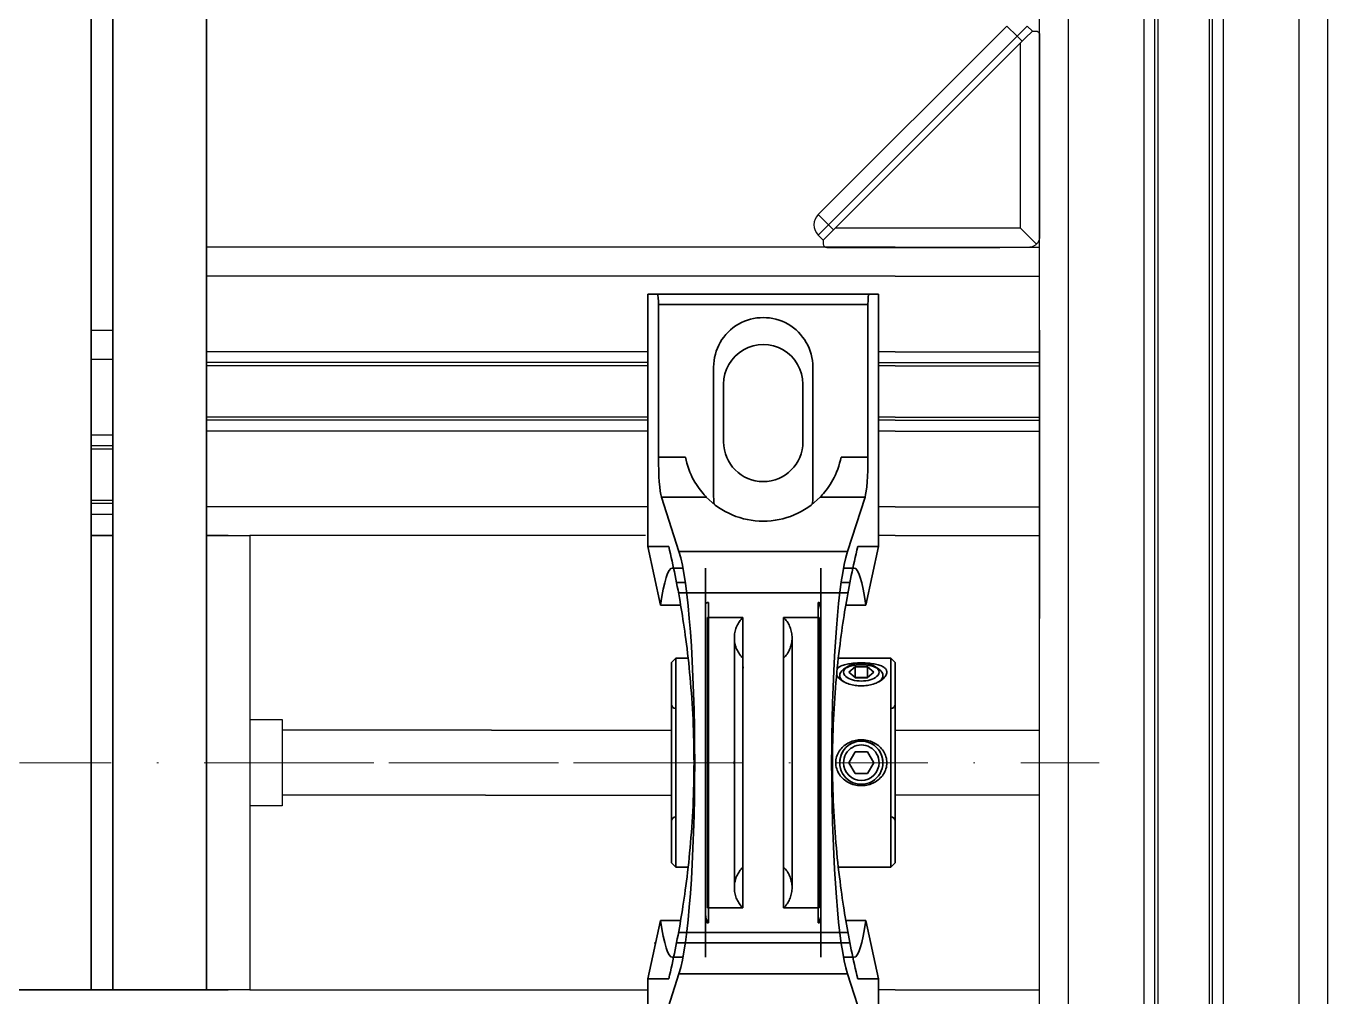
# Model space of a CAD drawing. Header units: millimetres. Extents: x -3183 to 3067, y 1033 to 2218.
# Drawn here: x -2712.3 to -2622.1, y 1883.4 to 1950.8 of the extents above; entities that cross this region are included whole.
import ezdxf

# ---------------------------------------------------------------- set-up
doc = ezdxf.new("R2010")
doc.units = ezdxf.units.MM
doc.linetypes.add('KRESKAKROPKA2', pattern=[12.7, 6.35, -3.175, 0, -3.175])
doc.linetypes.add('phl_thick', pattern=[0])
doc.layers.add('Kontury', color=7, linetype='Continuous', lineweight=35)
doc.layers.add('oś', color=7, linetype='KRESKAKROPKA2', lineweight=13)
doc.layers.add('projection', color=7, linetype='Continuous')

msp = doc.modelspace()

# ---------------------------------------------------------------- linework, layer by layer
for p, q in [((-2652.05112, 1935.40453), (-2699.80112, 1935.40453)), ((-2652.05112, 1933.40453), (-2699.80112, 1933.40453)), ((-2669.20646, 1928.15453), (-2699.80112, 1928.15453)), ((-2652.05112, 1928.15453), (-2653.20646, 1928.15453)), ((-2669.20646, 1927.40453), (-2699.80112, 1927.40453)), ((-2653.20646, 1927.40453), (-2652.05112, 1927.40453)), ((-2669.20646, 1927.18333), (-2699.80112, 1927.18333)), ((-2652.05112, 1927.18333), (-2653.20646, 1927.18333)), ((-2669.20646, 1923.62572), (-2699.80112, 1923.62572)), ((-2652.05112, 1923.62572), (-2653.20646, 1923.62572)), ((-2669.20646, 1923.40453), (-2699.80112, 1923.40453)), ((-2652.05112, 1923.40453), (-2653.20646, 1923.40453)), ((-2669.20646, 1922.65453), (-2699.80112, 1922.65453)), ((-2652.05112, 1922.65453), (-2653.20646, 1922.65453)), ((-2669.20646, 1917.40453), (-2699.80112, 1917.40453)), ((-2652.05112, 1917.40453), (-2653.20646, 1917.40453)), ((-2698.30112, 1915.40453), (-2696.80112, 1915.40453)), ((-2696.80112, 1915.40453), (-2696.80112, 1883.90453)), ((-2669.37011, 1915.40453), (-2696.80112, 1915.40453)), ((-2652.05112, 1915.40453), (-2653.20646, 1915.40453)), ((-2696.80112, 1902.65453), (-2694.55112, 1902.65453)), ((-2694.55112, 1902.65453), (-2694.55112, 1896.65453)), ((-2680.05656, 1901.90453), (-2694.55112, 1901.90453)), ((-2680.05656, 1901.90453), (-2678.48695, 1901.90453)), ((-2678.48695, 1901.90453), (-2667.55646, 1901.90453)), ((-2652.05646, 1901.90453), (-2642.05112, 1901.90453)), ((-2694.55112, 1896.65453), (-2696.80112, 1896.65453)), ((-2680.46317, 1897.40453), (-2694.55112, 1897.40453)), ((-2680.46317, 1897.40453), (-2678.48695, 1897.40453)), ((-2678.48695, 1897.40453), (-2667.55646, 1897.40453)), ((-2642.05112, 1897.40453), (-2652.05646, 1897.40453)), ((-2668.76298, 1887.15453), (-2668.66097, 1887.15453)), ((-2696.80112, 1883.90453), (-2698.30112, 1883.90453)), ((-2696.80112, 1883.90453), (-2685.96861, 1883.90453)), ((-2685.96861, 1883.90453), (-2669.20646, 1883.90453)), ((-2652.05112, 1883.90453), (-2653.20646, 1883.90453))]:
    msp.add_line(p, q)
at = {"layer": 'Kontury'}
for p, q in [((-2707.80112, 2072.54289), (-2707.80112, 1883.90453)), ((-2706.30112, 1883.90453), (-2706.30112, 2072.54289)), ((-2699.80112, 2072.54289), (-2699.80112, 1883.90453)), ((-2669.20646, 1914.65453), (-2669.20646, 1932.15453)), ((-2668.54377, 1932.15453), (-2669.20646, 1932.15453)), ((-2668.54377, 1932.15453), (-2653.86916, 1932.15453)), ((-2653.20646, 1932.15453), (-2653.86916, 1932.15453)), ((-2653.20646, 1932.15453), (-2653.20646, 1914.65453)), ((-2668.47013, 1931.42953), (-2653.94279, 1931.42953)), ((-2668.47013, 1920.83962), (-2668.47013, 1931.42953)), ((-2653.94279, 1931.42953), (-2653.94279, 1920.83962)), ((-2642.05112, 1929.64658), (-2642.05112, 1909.64658)), ((-2664.64396, 1927.09203), (-2664.64396, 1927.09203)), ((-2664.64396, 1918.09203), (-2664.64396, 1927.09203)), ((-2657.76896, 1927.09203), (-2657.76896, 1927.09203)), ((-2657.76896, 1918.09203), (-2657.76896, 1927.09203)), ((-2663.95646, 1921.90453), (-2663.95646, 1925.90453)), ((-2663.95646, 1925.90453), (-2663.95646, 1925.90453)), ((-2658.45646, 1925.90453), (-2658.45646, 1921.90453)), ((-2658.45646, 1925.90453), (-2658.45646, 1925.90453)), ((-2663.95646, 1921.90453), (-2663.95646, 1921.90453)), ((-2658.45646, 1921.90453), (-2658.45646, 1921.90453)), ((-2668.47013, 1920.83962), (-2666.60238, 1920.83962)), ((-2666.55714, 1920.63181), (-2666.60238, 1920.83962)), ((-2666.50333, 1920.42371), (-2666.55714, 1920.63181)), ((-2666.44125, 1920.21722), (-2666.50333, 1920.42371)), ((-2666.37135, 1920.01415), (-2666.44125, 1920.21722)), ((-2666.2945, 1919.81608), (-2666.37135, 1920.01415)), ((-2656.04158, 1920.01415), (-2656.11842, 1919.81608)), ((-2655.97168, 1920.21722), (-2656.04158, 1920.01415)), ((-2655.90959, 1920.42371), (-2655.97168, 1920.21722)), ((-2655.85578, 1920.63181), (-2655.90959, 1920.42371)), ((-2655.81054, 1920.83962), (-2655.85578, 1920.63181)), ((-2655.81054, 1920.83962), (-2653.94279, 1920.83962)), ((-2666.21163, 1919.62455), (-2666.2945, 1919.81608)), ((-2666.12375, 1919.44081), (-2666.21163, 1919.62455)), ((-2666.03219, 1919.26593), (-2666.12375, 1919.44081)), ((-2665.93831, 1919.10102), (-2666.03219, 1919.26593)), ((-2656.38073, 1919.26593), (-2656.47462, 1919.10102)), ((-2656.28917, 1919.44081), (-2656.38073, 1919.26593)), ((-2656.20129, 1919.62455), (-2656.28917, 1919.44081)), ((-2656.11842, 1919.81608), (-2656.20129, 1919.62455)), ((-2665.84357, 1918.947), (-2665.93831, 1919.10102)), ((-2665.74958, 1918.80451), (-2665.84357, 1918.947)), ((-2665.65682, 1918.67277), (-2665.74958, 1918.80451)), ((-2665.5633, 1918.5478), (-2665.65682, 1918.67277)), ((-2665.47073, 1918.4309), (-2665.5633, 1918.5478)), ((-2665.38119, 1918.32381), (-2665.47073, 1918.4309)), ((-2665.29692, 1918.22784), (-2665.38119, 1918.32381)), ((-2665.22017, 1918.14419), (-2665.29692, 1918.22784)), ((-2657.116, 1918.22784), (-2657.19275, 1918.14419)), ((-2657.03174, 1918.32381), (-2657.116, 1918.22784)), ((-2656.9422, 1918.4309), (-2657.03174, 1918.32381)), ((-2656.84963, 1918.5478), (-2656.9422, 1918.4309)), ((-2656.7561, 1918.67277), (-2656.84963, 1918.5478)), ((-2656.66335, 1918.80451), (-2656.7561, 1918.67277)), ((-2656.56935, 1918.947), (-2656.66335, 1918.80451)), ((-2656.47462, 1919.10102), (-2656.56935, 1918.947)), ((-2668.26417, 1918.07385), (-2665.15309, 1918.07385)), ((-2667.04665, 1914.29408), (-2668.26417, 1918.07385)), ((-2665.15313, 1918.07388), (-2665.22017, 1918.14419)), ((-2664.64396, 1918.09203), (-2664.64396, 1918.09203)), ((-2657.76896, 1918.09203), (-2657.76896, 1918.09203)), ((-2657.19275, 1918.14419), (-2657.25983, 1918.07385)), ((-2657.25983, 1918.07385), (-2654.14875, 1918.07385)), ((-2654.14875, 1918.07385), (-2655.36627, 1914.29408)), ((-2706.30112, 1915.40453), (-2707.80112, 1915.40453)), ((-2698.30112, 1915.40453), (-2699.80112, 1915.40453)), ((-2669.20646, 1914.65453), (-2668.3195, 1910.58953)), ((-2667.76091, 1914.65453), (-2669.20646, 1914.65453)), ((-2653.20646, 1914.65453), (-2654.65201, 1914.65453)), ((-2654.09343, 1910.58953), (-2653.20646, 1914.65453)), ((-2667.04665, 1914.29408), (-2655.36627, 1914.29408)), ((-2667.51545, 1913.15453), (-2666.77347, 1913.15453)), ((-2665.20646, 1913.15453), (-2665.20646, 1886.15453)), ((-2657.20646, 1886.15453), (-2657.20646, 1913.15453)), ((-2655.63946, 1913.15453), (-2654.89748, 1913.15453)), ((-2666.61061, 1912.15453), (-2667.21971, 1912.15453)), ((-2655.19322, 1912.15453), (-2655.80231, 1912.15453)), ((-2667.0819, 1911.42953), (-2655.33102, 1911.42953)), ((-2666.93286, 1910.58953), (-2668.3195, 1910.58953)), ((-2666.89283, 1910.35228), (-2666.93286, 1910.58952)), ((-2666.85244, 1910.10735), (-2666.89283, 1910.35228)), ((-2666.81188, 1909.85528), (-2666.85244, 1910.10735)), ((-2665.20646, 1899.65453), (-2665.20646, 1910.17772)), ((-2665.01108, 1910.77151), (-2665.01108, 1888.53754)), ((-2665.01108, 1888.53754), (-2665.01108, 1910.77151)), ((-2657.40185, 1910.77151), (-2657.40185, 1888.53754)), ((-2657.40185, 1910.77151), (-2657.40185, 1888.53754)), ((-2657.20646, 1910.17772), (-2657.20646, 1899.65453)), ((-2655.56048, 1910.10735), (-2655.60104, 1909.85528)), ((-2655.52009, 1910.35228), (-2655.56048, 1910.10735)), ((-2655.48006, 1910.58952), (-2655.52009, 1910.35228)), ((-2654.09343, 1910.58953), (-2655.48006, 1910.58953)), ((-2666.77133, 1909.59671), (-2666.81188, 1909.85528)), ((-2666.73096, 1909.3323), (-2666.77133, 1909.59671)), ((-2666.69084, 1909.06199), (-2666.73096, 1909.3323)), ((-2665.08146, 1909.73295), (-2662.62068, 1909.73295)), ((-2665.08146, 1889.5761), (-2665.08146, 1909.73295)), ((-2662.99679, 1909.21022), (-2663.03605, 1909.12658)), ((-2662.95371, 1909.29195), (-2662.99679, 1909.21022)), ((-2662.9069, 1909.3716), (-2662.95371, 1909.29195)), ((-2662.85646, 1909.44901), (-2662.9069, 1909.3716)), ((-2662.8025, 1909.52401), (-2662.85646, 1909.44901)), ((-2662.74513, 1909.59643), (-2662.8025, 1909.52401)), ((-2662.68448, 1909.66613), (-2662.74513, 1909.59643)), ((-2662.62068, 1909.73295), (-2662.68448, 1909.66613)), ((-2662.62068, 1889.5761), (-2662.62068, 1909.73295)), ((-2662.62068, 1909.73295), (-2662.62068, 1889.5761)), ((-2659.79225, 1909.73295), (-2659.79225, 1889.5761)), ((-2659.72844, 1909.66613), (-2659.79225, 1909.73295)), ((-2659.79225, 1909.73295), (-2657.33146, 1909.73295)), ((-2659.79225, 1909.73295), (-2659.79225, 1889.5761)), ((-2659.66779, 1909.59643), (-2659.72844, 1909.66613)), ((-2659.61043, 1909.52401), (-2659.66779, 1909.59643)), ((-2659.55647, 1909.44901), (-2659.61043, 1909.52401)), ((-2659.50603, 1909.3716), (-2659.55647, 1909.44901)), ((-2659.45922, 1909.29195), (-2659.50603, 1909.3716)), ((-2659.41614, 1909.21022), (-2659.45922, 1909.29195)), ((-2659.37687, 1909.12658), (-2659.41614, 1909.21022)), ((-2659.18155, 1909.72603), (-2659.18626, 1909.72229)), ((-2659.17642, 1909.72955), (-2659.18155, 1909.72603)), ((-2659.17089, 1909.73286), (-2659.17642, 1909.72955)), ((-2659.16501, 1909.73593), (-2659.17089, 1909.73286)), ((-2659.15882, 1909.73875), (-2659.16501, 1909.73593)), ((-2659.15234, 1909.74133), (-2659.15882, 1909.73875)), ((-2658.96284, 1909.73923), (-2658.9726, 1909.74181)), ((-2658.95312, 1909.73642), (-2658.96284, 1909.73923)), ((-2658.94349, 1909.73337), (-2658.95312, 1909.73642)), ((-2658.93399, 1909.7301), (-2658.94349, 1909.73337)), ((-2658.92467, 1909.72661), (-2658.93399, 1909.7301)), ((-2658.91558, 1909.72292), (-2658.92467, 1909.72661)), ((-2657.33146, 1909.73295), (-2657.33146, 1889.5761)), ((-2655.68197, 1909.3323), (-2655.72209, 1909.06199)), ((-2655.6416, 1909.59671), (-2655.68197, 1909.3323)), ((-2655.60104, 1909.85528), (-2655.6416, 1909.59671)), ((-2666.65051, 1908.78206), (-2666.69084, 1909.06199)), ((-2666.61006, 1908.49214), (-2666.65051, 1908.78206)), ((-2666.56965, 1908.19253), (-2666.61006, 1908.49214)), ((-2663.20433, 1908.41111), (-2663.20646, 1908.31874)), ((-2663.20646, 1908.31874), (-2663.20433, 1908.22637)), ((-2663.20646, 1908.31874), (-2663.20646, 1890.99031)), ((-2663.20646, 1890.99031), (-2663.20646, 1908.31874)), ((-2663.19793, 1908.50328), (-2663.20433, 1908.41111)), ((-2663.18728, 1908.59505), (-2663.19793, 1908.50328)), ((-2663.17241, 1908.68624), (-2663.18728, 1908.59505)), ((-2663.15334, 1908.77664), (-2663.17241, 1908.68624)), ((-2663.13011, 1908.86607), (-2663.15334, 1908.77664)), ((-2663.10278, 1908.95432), (-2663.13011, 1908.86607)), ((-2663.07141, 1909.04122), (-2663.10278, 1908.95432)), ((-2663.03605, 1909.12658), (-2663.07141, 1909.04122)), ((-2659.34152, 1909.04122), (-2659.37687, 1909.12658)), ((-2659.31014, 1908.95432), (-2659.34152, 1909.04122)), ((-2659.28281, 1908.86607), (-2659.31014, 1908.95432)), ((-2659.25959, 1908.77664), (-2659.28281, 1908.86607)), ((-2659.24052, 1908.68624), (-2659.25959, 1908.77664)), ((-2659.22564, 1908.59505), (-2659.24052, 1908.68624)), ((-2659.21499, 1908.50328), (-2659.22564, 1908.59505)), ((-2659.2086, 1908.41111), (-2659.21499, 1908.50328)), ((-2659.20646, 1908.31874), (-2659.2086, 1908.41111)), ((-2659.2086, 1908.22637), (-2659.20646, 1908.31874)), ((-2659.20646, 1908.3827), (-2659.20625, 1908.38716)), ((-2659.20624, 1908.3781), (-2659.20646, 1908.3827)), ((-2659.20646, 1890.99031), (-2659.20646, 1908.31874)), ((-2659.20646, 1890.99031), (-2659.20646, 1908.31874)), ((-2659.20625, 1908.38716), (-2659.20563, 1908.39166)), ((-2659.20557, 1908.37343), (-2659.20624, 1908.3781)), ((-2659.20563, 1908.39166), (-2659.20458, 1908.39619)), ((-2659.20446, 1908.36873), (-2659.20557, 1908.37343)), ((-2659.20458, 1908.39619), (-2659.20311, 1908.40073)), ((-2659.2029, 1908.364), (-2659.20446, 1908.36873)), ((-2659.20311, 1908.40073), (-2659.20122, 1908.40525)), ((-2659.20089, 1908.35928), (-2659.2029, 1908.364)), ((-2659.20122, 1908.40525), (-2659.1989, 1908.40974)), ((-2659.19843, 1908.35458), (-2659.20089, 1908.35928)), ((-2659.1989, 1908.40974), (-2659.19616, 1908.41418)), ((-2659.19552, 1908.34992), (-2659.19843, 1908.35458)), ((-2655.80286, 1908.49214), (-2655.84327, 1908.19253)), ((-2655.76241, 1908.78206), (-2655.80286, 1908.49214)), ((-2655.72209, 1909.06199), (-2655.76241, 1908.78206)), ((-2666.52947, 1907.88357), (-2666.56965, 1908.19253)), ((-2666.48969, 1907.56565), (-2666.52947, 1907.88357)), ((-2666.45049, 1907.23916), (-2666.48969, 1907.56565)), ((-2663.20433, 1908.22637), (-2663.19793, 1908.1342)), ((-2663.19793, 1908.1342), (-2663.18728, 1908.04243)), ((-2663.18728, 1908.04243), (-2663.17241, 1907.95124)), ((-2663.17241, 1907.95124), (-2663.15334, 1907.86084)), ((-2663.15334, 1907.86084), (-2663.13011, 1907.77141)), ((-2663.13011, 1907.77141), (-2663.10278, 1907.68316)), ((-2663.10278, 1907.68316), (-2663.07141, 1907.59626)), ((-2663.07141, 1907.59626), (-2663.03605, 1907.5109)), ((-2663.03605, 1907.5109), (-2662.99679, 1907.42726)), ((-2662.99679, 1907.42726), (-2662.95371, 1907.34553)), ((-2659.45922, 1907.34553), (-2659.41614, 1907.42726)), ((-2659.41614, 1907.42726), (-2659.37687, 1907.5109)), ((-2659.37687, 1907.5109), (-2659.34152, 1907.59626)), ((-2659.34152, 1907.59626), (-2659.31014, 1907.68316)), ((-2659.31014, 1907.68316), (-2659.28281, 1907.77141)), ((-2659.28281, 1907.77141), (-2659.25959, 1907.86084)), ((-2659.25959, 1907.86084), (-2659.24052, 1907.95124)), ((-2659.24052, 1907.95124), (-2659.22564, 1908.04243)), ((-2659.22564, 1908.04243), (-2659.21499, 1908.1342)), ((-2659.21499, 1908.1342), (-2659.2086, 1908.22637)), ((-2655.92323, 1907.56565), (-2655.96243, 1907.23916)), ((-2655.88346, 1907.88357), (-2655.92323, 1907.56565)), ((-2655.84327, 1908.19253), (-2655.88346, 1907.88357)), ((-2667.25646, 1906.90453), (-2667.55646, 1906.60453)), ((-2667.55646, 1906.60453), (-2667.55646, 1899.65453)), ((-2667.25646, 1899.65453), (-2667.25646, 1906.90453)), ((-2667.25646, 1906.90453), (-2667.25646, 1899.65453)), ((-2666.35885, 1906.90453), (-2667.25646, 1906.90453)), ((-2666.41206, 1906.90453), (-2666.45049, 1907.23916)), ((-2666.3762, 1906.57762), (-2666.41206, 1906.90453)), ((-2666.34134, 1906.2441), (-2666.3762, 1906.57762)), ((-2662.95371, 1907.34553), (-2662.9069, 1907.26588)), ((-2662.9069, 1907.26588), (-2662.85646, 1907.18847)), ((-2662.85646, 1907.18847), (-2662.8025, 1907.11347)), ((-2662.8025, 1907.11347), (-2662.74513, 1907.04105)), ((-2662.74513, 1907.04105), (-2662.68448, 1906.97135)), ((-2662.68448, 1906.97135), (-2662.62068, 1906.90453)), ((-2662.62068, 1899.65453), (-2662.62068, 1906.90453)), ((-2662.62068, 1906.90453), (-2662.62068, 1899.65453)), ((-2659.79225, 1906.90453), (-2659.72844, 1906.97135)), ((-2659.79225, 1899.65453), (-2659.79225, 1906.90453)), ((-2659.79225, 1906.90453), (-2659.79225, 1899.65453)), ((-2659.72844, 1906.97135), (-2659.66779, 1907.04105)), ((-2659.66779, 1907.04105), (-2659.61043, 1907.11347)), ((-2659.61043, 1907.11347), (-2659.55647, 1907.18847)), ((-2659.55647, 1907.18847), (-2659.50603, 1907.26588)), ((-2659.50603, 1907.26588), (-2659.45922, 1907.34553)), ((-2656.03672, 1906.57762), (-2656.07158, 1906.2441)), ((-2652.35646, 1906.90453), (-2656.05407, 1906.90453)), ((-2656.00087, 1906.90453), (-2656.03672, 1906.57762)), ((-2655.96243, 1907.23916), (-2656.00087, 1906.90453)), ((-2655.48348, 1906.46866), (-2655.56853, 1906.44667)), ((-2655.39335, 1906.48872), (-2655.48348, 1906.46866)), ((-2655.29866, 1906.50674), (-2655.39335, 1906.48872)), ((-2655.20003, 1906.52266), (-2655.29866, 1906.50674)), ((-2655.09814, 1906.53647), (-2655.20003, 1906.52266)), ((-2654.99368, 1906.54816), (-2655.09814, 1906.53647)), ((-2654.88731, 1906.55775), (-2654.99368, 1906.54816)), ((-2654.77982, 1906.56529), (-2654.88731, 1906.55775)), ((-2654.672, 1906.57083), (-2654.77982, 1906.56529)), ((-2654.56468, 1906.57442), (-2654.672, 1906.57083)), ((-2654.45869, 1906.57617), (-2654.56468, 1906.57442)), ((-2654.35423, 1906.57617), (-2654.45869, 1906.57617)), ((-2654.24825, 1906.57442), (-2654.35423, 1906.57617)), ((-2654.14092, 1906.57083), (-2654.24825, 1906.57442)), ((-2654.0331, 1906.56529), (-2654.14092, 1906.57083)), ((-2653.92562, 1906.55775), (-2654.0331, 1906.56529)), ((-2653.81925, 1906.54816), (-2653.92562, 1906.55775)), ((-2653.71478, 1906.53647), (-2653.81925, 1906.54816)), ((-2653.6129, 1906.52266), (-2653.71478, 1906.53647)), ((-2653.51427, 1906.50674), (-2653.6129, 1906.52266)), ((-2653.41958, 1906.48872), (-2653.51427, 1906.50674)), ((-2653.32944, 1906.46866), (-2653.41958, 1906.48872)), ((-2653.24439, 1906.44667), (-2653.32944, 1906.46866)), ((-2652.35646, 1899.65453), (-2652.35646, 1906.90453)), ((-2652.35646, 1906.90453), (-2652.35646, 1899.65453)), ((-2652.05646, 1906.60453), (-2652.35646, 1906.90453)), ((-2652.05646, 1906.60453), (-2652.05646, 1899.65453)), ((-2666.30763, 1905.9044), (-2666.34134, 1906.2441)), ((-2666.27519, 1905.55895), (-2666.30763, 1905.9044)), ((-2663.25042, 1906.25201), (-2663.15093, 1906.2423)), ((-2662.65312, 1906.24531), (-2662.55499, 1906.25565)), ((-2656.10529, 1905.9044), (-2656.13773, 1905.55895)), ((-2656.12175, 1905.72915), (-2656.10538, 1905.69764)), ((-2656.10538, 1905.69764), (-2656.06504, 1905.63677)), ((-2656.07158, 1906.2441), (-2656.10529, 1905.9044)), ((-2656.03568, 1906.22104), (-2656.07867, 1906.17789)), ((-2656.06504, 1905.63677), (-2656.01628, 1905.57633)), ((-2655.98551, 1906.26162), (-2656.03568, 1906.22104)), ((-2656.01628, 1905.57633), (-2655.95954, 1905.51689)), ((-2655.92866, 1906.29952), (-2655.98551, 1906.26162)), ((-2655.86578, 1906.33465), (-2655.92866, 1906.29952)), ((-2655.79751, 1906.36691), (-2655.86578, 1906.33465)), ((-2655.72469, 1906.39628), (-2655.79751, 1906.36691)), ((-2655.64827, 1906.4228), (-2655.72469, 1906.39628)), ((-2655.56853, 1906.44667), (-2655.64827, 1906.4228)), ((-2655.41024, 1906.2881), (-2655.63121, 1906.13185)), ((-2654.83947, 1906.30821), (-2655.27249, 1905.93321)), ((-2655.27249, 1905.93321), (-2654.83947, 1905.55821)), ((-2654.83947, 1905.55044), (-2654.83947, 1906.30821)), ((-2653.97345, 1906.30821), (-2654.83947, 1906.30821)), ((-2653.97345, 1905.55044), (-2653.97345, 1906.30821)), ((-2653.54044, 1905.93321), (-2653.97345, 1906.30821)), ((-2653.97345, 1905.55821), (-2653.54044, 1905.93321)), ((-2653.18172, 1906.13185), (-2653.40268, 1906.2881)), ((-2653.16465, 1906.4228), (-2653.24439, 1906.44667)), ((-2653.08823, 1906.39628), (-2653.16465, 1906.4228)), ((-2653.01541, 1906.36691), (-2653.08823, 1906.39628)), ((-2652.94715, 1906.33465), (-2653.01541, 1906.36691)), ((-2652.88426, 1906.29952), (-2652.94715, 1906.33465)), ((-2652.82742, 1906.26162), (-2652.88426, 1906.29952)), ((-2652.85338, 1905.51689), (-2652.79664, 1905.57633)), ((-2652.77724, 1906.22104), (-2652.82742, 1906.26162)), ((-2652.79664, 1905.57633), (-2652.74788, 1905.63677)), ((-2652.73425, 1906.17789), (-2652.77724, 1906.22104)), ((-2652.74788, 1905.63677), (-2652.70755, 1905.69764)), ((-2652.69876, 1906.1324), (-2652.73425, 1906.17789)), ((-2652.70755, 1905.69764), (-2652.67601, 1905.75831)), ((-2652.67107, 1906.08484), (-2652.69876, 1906.1324)), ((-2652.67601, 1905.75831), (-2652.65359, 1905.81818)), ((-2652.65141, 1906.03551), (-2652.67107, 1906.08484)), ((-2652.65359, 1905.81818), (-2652.64025, 1905.87666)), ((-2652.63971, 1905.98482), (-2652.65141, 1906.03551)), ((-2652.64025, 1905.87666), (-2652.63584, 1905.93321)), ((-2652.63584, 1905.93321), (-2652.63971, 1905.98482)), ((-2666.24416, 1905.20824), (-2666.27519, 1905.55895)), ((-2666.21465, 1904.85276), (-2666.24416, 1905.20824)), ((-2666.18679, 1904.4929), (-2666.21465, 1904.85276)), ((-2656.19827, 1904.85276), (-2656.22613, 1904.4929)), ((-2656.16876, 1905.20824), (-2656.19827, 1904.85276)), ((-2656.13773, 1905.55895), (-2656.16876, 1905.20824)), ((-2655.95954, 1905.51689), (-2655.89554, 1905.45904)), ((-2655.89554, 1905.45904), (-2655.82506, 1905.40336)), ((-2655.82506, 1905.40336), (-2655.74899, 1905.35044)), ((-2655.74899, 1905.35044), (-2655.67459, 1905.30432)), ((-2655.67459, 1905.30432), (-2655.59718, 1905.26128)), ((-2655.59718, 1905.26128), (-2655.5151, 1905.22038)), ((-2655.5151, 1905.22038), (-2655.42787, 1905.18156)), ((-2655.42787, 1905.18156), (-2655.33601, 1905.14529)), ((-2655.33601, 1905.14529), (-2655.24005, 1905.11201)), ((-2655.24005, 1905.11201), (-2655.14065, 1905.08207)), ((-2655.14065, 1905.08207), (-2655.03846, 1905.05577)), ((-2655.03846, 1905.05577), (-2654.93413, 1905.03338)), ((-2654.93413, 1905.03338), (-2654.82836, 1905.01503)), ((-2654.83947, 1905.55821), (-2653.97345, 1905.55821)), ((-2654.83947, 1905.55044), (-2653.97345, 1905.55044)), ((-2654.82836, 1905.01503), (-2654.72192, 1905.00083)), ((-2654.72192, 1905.00083), (-2654.61558, 1904.99084)), ((-2654.61558, 1904.99084), (-2654.51016, 1904.98495)), ((-2654.51016, 1904.98495), (-2654.40646, 1904.98302)), ((-2654.40646, 1904.98302), (-2654.30277, 1904.98495)), ((-2654.30277, 1904.98495), (-2654.19734, 1904.99084)), ((-2654.19734, 1904.99084), (-2654.09101, 1905.00083)), ((-2654.09101, 1905.00083), (-2653.98457, 1905.01503)), ((-2653.98457, 1905.01503), (-2653.8788, 1905.03338)), ((-2653.8788, 1905.03338), (-2653.77446, 1905.05577)), ((-2653.77446, 1905.05577), (-2653.67227, 1905.08207)), ((-2653.67227, 1905.08207), (-2653.57287, 1905.11201)), ((-2653.57287, 1905.11201), (-2653.47691, 1905.14529)), ((-2653.47691, 1905.14529), (-2653.38505, 1905.18156)), ((-2653.38505, 1905.18156), (-2653.29782, 1905.22038)), ((-2653.29782, 1905.22038), (-2653.21574, 1905.26128)), ((-2653.21574, 1905.26128), (-2653.13833, 1905.30432)), ((-2653.18172, 1905.26583), (-2653.01565, 1905.38326)), ((-2653.13833, 1905.30432), (-2653.06393, 1905.35044)), ((-2653.06393, 1905.35044), (-2652.98787, 1905.40336)), ((-2652.98787, 1905.40336), (-2652.91738, 1905.45904)), ((-2652.91738, 1905.45904), (-2652.85338, 1905.51689)), ((-2666.16066, 1904.12908), (-2666.18679, 1904.4929)), ((-2666.13636, 1903.76183), (-2666.16066, 1904.12908)), ((-2666.11398, 1903.39167), (-2666.13636, 1903.76183)), ((-2656.27656, 1903.76183), (-2656.29894, 1903.39167)), ((-2656.25226, 1904.12908), (-2656.27656, 1903.76183)), ((-2656.22613, 1904.4929), (-2656.25226, 1904.12908)), ((-2667.25646, 1899.65453), (-2667.25646, 1903.40453)), ((-2667.25646, 1903.40453), (-2667.25646, 1899.65453)), ((-2666.09361, 1903.01915), (-2666.11398, 1903.39167)), ((-2666.07529, 1902.64484), (-2666.09361, 1903.01915)), ((-2656.31932, 1903.01915), (-2656.33764, 1902.64484)), ((-2656.29894, 1903.39167), (-2656.31932, 1903.01915)), ((-2652.35646, 1899.65453), (-2652.35646, 1903.40453)), ((-2652.35646, 1899.65453), (-2652.35646, 1903.40453)), ((-2666.05908, 1902.26929), (-2666.07529, 1902.64484)), ((-2666.04502, 1901.89307), (-2666.05908, 1902.26929)), ((-2656.35385, 1902.26929), (-2656.3679, 1901.89307)), ((-2656.33764, 1902.64484), (-2656.35385, 1902.26929)), ((-2666.03315, 1901.51675), (-2666.04502, 1901.89307)), ((-2666.02346, 1901.14092), (-2666.03315, 1901.51675)), ((-2666.01597, 1900.76619), (-2666.02346, 1901.14092)), ((-2656.38946, 1901.14092), (-2656.39695, 1900.76619)), ((-2656.37978, 1901.51675), (-2656.38946, 1901.14092)), ((-2656.3679, 1901.89307), (-2656.37978, 1901.51675)), ((-2655.32942, 1901.01287), (-2655.23396, 1901.06196)), ((-2655.23396, 1901.06196), (-2655.13515, 1901.10573)), ((-2655.13515, 1901.10573), (-2655.03364, 1901.14386)), ((-2655.03364, 1901.14386), (-2654.93003, 1901.1761)), ((-2654.93003, 1901.1761), (-2654.82505, 1901.20237)), ((-2654.82505, 1901.20237), (-2654.71943, 1901.22261)), ((-2654.71943, 1901.22261), (-2654.61393, 1901.23681)), ((-2654.61393, 1901.23681), (-2654.50934, 1901.24516)), ((-2654.50934, 1901.24516), (-2654.40646, 1901.24789)), ((-2654.40646, 1901.24789), (-2654.30358, 1901.24516)), ((-2654.30358, 1901.24516), (-2654.19899, 1901.23681)), ((-2654.19899, 1901.23681), (-2654.09349, 1901.22261)), ((-2654.09349, 1901.22261), (-2653.98787, 1901.20237)), ((-2653.98787, 1901.20237), (-2653.88289, 1901.1761)), ((-2653.88289, 1901.1761), (-2653.77929, 1901.14386)), ((-2653.77929, 1901.14386), (-2653.67777, 1901.10573)), ((-2653.67777, 1901.10573), (-2653.57896, 1901.06196)), ((-2653.57896, 1901.06196), (-2653.4835, 1901.01287)), ((-2666.01066, 1900.39314), (-2666.01597, 1900.76619)), ((-2666.00751, 1900.02238), (-2666.01066, 1900.39314)), ((-2656.46978, 1900.06434), (-2656.46317, 1900.16756)), ((-2656.46317, 1900.16756), (-2656.45507, 1900.27099)), ((-2656.40226, 1900.39314), (-2656.40542, 1900.02238)), ((-2656.39695, 1900.76619), (-2656.40226, 1900.39314)), ((-2656.11667, 1900.06566), (-2656.08257, 1900.16633)), ((-2656.08257, 1900.16633), (-2656.04123, 1900.26464)), ((-2656.04123, 1900.26464), (-2655.99295, 1900.35987)), ((-2655.99295, 1900.35987), (-2655.93818, 1900.45151)), ((-2655.93818, 1900.45151), (-2655.87751, 1900.53898)), ((-2655.87751, 1900.53898), (-2655.81156, 1900.62173)), ((-2655.81156, 1900.62173), (-2655.74106, 1900.69932)), ((-2655.74106, 1900.69932), (-2655.66689, 1900.77139)), ((-2655.66689, 1900.77139), (-2655.58975, 1900.8378)), ((-2655.58975, 1900.8378), (-2655.50783, 1900.90024)), ((-2655.50783, 1900.90024), (-2655.42089, 1900.9588)), ((-2655.42089, 1900.9588), (-2655.32942, 1901.01287)), ((-2655.27249, 1899.65453), (-2654.83947, 1900.40453)), ((-2654.83947, 1900.40453), (-2654.83947, 1900.40453)), ((-2654.83947, 1900.40453), (-2653.97345, 1900.40453)), ((-2653.97345, 1900.40453), (-2653.97345, 1900.40453)), ((-2653.97345, 1900.40453), (-2653.54044, 1899.65453)), ((-2653.4835, 1901.01287), (-2653.39203, 1900.9588)), ((-2653.39203, 1900.9588), (-2653.30509, 1900.90024)), ((-2653.30509, 1900.90024), (-2653.22317, 1900.8378)), ((-2653.22317, 1900.8378), (-2653.14603, 1900.77139)), ((-2653.14603, 1900.77139), (-2653.07187, 1900.69932)), ((-2653.07187, 1900.69932), (-2653.00137, 1900.62173)), ((-2653.00137, 1900.62173), (-2652.93541, 1900.53898)), ((-2652.93541, 1900.53898), (-2652.87474, 1900.45151)), ((-2652.87474, 1900.45151), (-2652.81997, 1900.35987)), ((-2652.81997, 1900.35987), (-2652.7717, 1900.26464)), ((-2652.7717, 1900.26464), (-2652.73036, 1900.16633)), ((-2652.73036, 1900.16633), (-2652.69625, 1900.06566)), ((-2667.55646, 1899.65453), (-2667.55646, 1892.70453)), ((-2667.25646, 1895.90453), (-2667.25646, 1899.65453)), ((-2667.25646, 1899.65453), (-2667.25646, 1895.90453)), ((-2667.25646, 1899.65453), (-2667.25646, 1892.40453)), ((-2667.25646, 1892.40453), (-2667.25646, 1899.65453)), ((-2666.01066, 1898.91591), (-2666.00751, 1899.28667)), ((-2666.00646, 1899.65453), (-2666.00751, 1900.02238)), ((-2666.00751, 1899.28667), (-2666.00646, 1899.65453)), ((-2665.20646, 1889.13134), (-2665.20646, 1899.65453)), ((-2663.22801, 1899.74478), (-2663.22348, 1899.73526)), ((-2663.22294, 1899.57504), (-2663.22732, 1899.56564)), ((-2663.22348, 1899.73526), (-2663.21948, 1899.7255)), ((-2663.21906, 1899.58467), (-2663.22294, 1899.57504)), ((-2663.21948, 1899.7255), (-2663.21602, 1899.71553)), ((-2663.21571, 1899.59449), (-2663.21906, 1899.58467)), ((-2663.21602, 1899.71553), (-2663.21309, 1899.70542)), ((-2663.21288, 1899.60445), (-2663.21571, 1899.59449)), ((-2663.21309, 1899.70542), (-2663.2107, 1899.69522)), ((-2663.21056, 1899.6145), (-2663.21288, 1899.60445)), ((-2663.2107, 1899.69522), (-2663.20884, 1899.68497)), ((-2663.20877, 1899.62458), (-2663.21056, 1899.6145)), ((-2663.20884, 1899.68497), (-2663.20752, 1899.67474)), ((-2663.20749, 1899.63464), (-2663.20877, 1899.62458)), ((-2663.20752, 1899.67474), (-2663.20673, 1899.66457)), ((-2663.20672, 1899.64464), (-2663.20749, 1899.63464)), ((-2663.20673, 1899.66457), (-2663.20646, 1899.65453)), ((-2663.20646, 1899.65453), (-2663.20672, 1899.64464)), ((-2662.62068, 1892.40453), (-2662.62068, 1899.65453)), ((-2662.62068, 1899.65453), (-2662.62068, 1892.40453)), ((-2659.79225, 1899.65453), (-2659.79225, 1892.40453)), ((-2659.79225, 1892.40453), (-2659.79225, 1899.65453)), ((-2657.20646, 1899.65453), (-2657.20646, 1889.13134)), ((-2656.48146, 1899.65453), (-2656.48074, 1899.75643)), ((-2656.48074, 1899.55262), (-2656.48146, 1899.65453)), ((-2656.48074, 1899.75643), (-2656.47858, 1899.85873)), ((-2656.47858, 1899.45032), (-2656.48074, 1899.55262)), ((-2656.47858, 1899.85873), (-2656.47496, 1899.96139)), ((-2656.47496, 1899.34767), (-2656.47858, 1899.45032)), ((-2656.47496, 1899.96139), (-2656.46978, 1900.06434)), ((-2656.46987, 1899.24471), (-2656.47496, 1899.34767)), ((-2656.46317, 1899.1415), (-2656.46987, 1899.24471)), ((-2656.40542, 1900.02238), (-2656.40646, 1899.65453)), ((-2656.40646, 1899.65453), (-2656.40542, 1899.28667)), ((-2656.40542, 1899.28667), (-2656.40226, 1898.91591)), ((-2656.17709, 1899.65453), (-2656.17337, 1899.75696)), ((-2656.17321, 1899.54999), (-2656.17709, 1899.65453)), ((-2656.17337, 1899.75696), (-2656.16213, 1899.86018)), ((-2656.16151, 1899.44465), (-2656.17321, 1899.54999)), ((-2656.16213, 1899.86018), (-2656.14326, 1899.96336)), ((-2656.14185, 1899.33939), (-2656.16151, 1899.44465)), ((-2656.14326, 1899.96336), (-2656.11667, 1900.06566)), ((-2656.11417, 1899.2351), (-2656.14185, 1899.33939)), ((-2655.27249, 1899.65453), (-2655.27249, 1899.65453)), ((-2654.83947, 1898.90453), (-2655.27249, 1899.65453)), ((-2653.54044, 1899.65453), (-2653.97345, 1898.90453)), ((-2653.54044, 1899.65453), (-2653.54044, 1899.65453)), ((-2652.67107, 1899.33939), (-2652.69876, 1899.2351)), ((-2652.69625, 1900.06566), (-2652.66966, 1899.96336)), ((-2652.65141, 1899.44465), (-2652.67107, 1899.33939)), ((-2652.66966, 1899.96336), (-2652.65079, 1899.86018)), ((-2652.63971, 1899.54999), (-2652.65141, 1899.44465)), ((-2652.65079, 1899.86018), (-2652.63956, 1899.75696)), ((-2652.63584, 1899.65453), (-2652.63971, 1899.54999)), ((-2652.63956, 1899.75696), (-2652.63584, 1899.65453)), ((-2652.35646, 1899.65453), (-2652.35646, 1895.90453)), ((-2652.35646, 1895.90453), (-2652.35646, 1899.65453)), ((-2652.35646, 1899.65453), (-2652.35646, 1892.40453)), ((-2652.35646, 1892.40453), (-2652.35646, 1899.65453)), ((-2652.05646, 1899.65453), (-2652.05646, 1892.70453)), ((-2666.02346, 1898.16813), (-2666.01597, 1898.54287)), ((-2666.01597, 1898.54287), (-2666.01066, 1898.91591)), ((-2656.4552, 1899.03805), (-2656.46317, 1899.1415)), ((-2656.40226, 1898.91591), (-2656.39695, 1898.54287)), ((-2656.39695, 1898.54287), (-2656.38946, 1898.16813)), ((-2656.07867, 1899.13257), (-2656.11417, 1899.2351)), ((-2656.03568, 1899.03258), (-2656.07867, 1899.13257)), ((-2655.98551, 1898.93586), (-2656.03568, 1899.03258)), ((-2655.92866, 1898.84297), (-2655.98551, 1898.93586)), ((-2655.86578, 1898.7545), (-2655.92866, 1898.84297)), ((-2655.79751, 1898.67105), (-2655.86578, 1898.7545)), ((-2655.72469, 1898.59306), (-2655.79751, 1898.67105)), ((-2655.64827, 1898.52089), (-2655.72469, 1898.59306)), ((-2655.56853, 1898.45434), (-2655.64827, 1898.52089)), ((-2655.48348, 1898.39166), (-2655.56853, 1898.45434)), ((-2655.39335, 1898.3332), (-2655.48348, 1898.39166)), ((-2654.83947, 1898.90453), (-2654.83947, 1898.90453)), ((-2653.97345, 1898.90453), (-2654.83947, 1898.90453)), ((-2653.97345, 1898.90453), (-2653.97345, 1898.90453)), ((-2653.32944, 1898.39166), (-2653.41958, 1898.3332)), ((-2653.24439, 1898.45434), (-2653.32944, 1898.39166)), ((-2653.16465, 1898.52089), (-2653.24439, 1898.45434)), ((-2653.08823, 1898.59306), (-2653.16465, 1898.52089)), ((-2653.01541, 1898.67105), (-2653.08823, 1898.59306)), ((-2652.94715, 1898.7545), (-2653.01541, 1898.67105)), ((-2652.88426, 1898.84297), (-2652.94715, 1898.7545)), ((-2652.82742, 1898.93586), (-2652.88426, 1898.84297)), ((-2652.77724, 1899.03258), (-2652.82742, 1898.93586)), ((-2652.73425, 1899.13257), (-2652.77724, 1899.03258)), ((-2652.69876, 1899.2351), (-2652.73425, 1899.13257)), ((-2666.04502, 1897.41598), (-2666.03315, 1897.7923)), ((-2666.03315, 1897.7923), (-2666.02346, 1898.16813)), ((-2656.38946, 1898.16813), (-2656.37978, 1897.7923)), ((-2656.37978, 1897.7923), (-2656.3679, 1897.41598)), ((-2655.29866, 1898.27959), (-2655.39335, 1898.3332)), ((-2655.20003, 1898.23128), (-2655.29866, 1898.27959)), ((-2655.09814, 1898.18864), (-2655.20003, 1898.23128)), ((-2654.99368, 1898.15199), (-2655.09814, 1898.18864)), ((-2654.88731, 1898.1215), (-2654.99368, 1898.15199)), ((-2654.77982, 1898.09726), (-2654.88731, 1898.1215)), ((-2654.672, 1898.07933), (-2654.77982, 1898.09726)), ((-2654.56468, 1898.06761), (-2654.672, 1898.07933)), ((-2654.45869, 1898.06187), (-2654.56468, 1898.06761)), ((-2654.35423, 1898.06187), (-2654.45869, 1898.06187)), ((-2654.24825, 1898.06761), (-2654.35423, 1898.06187)), ((-2654.14092, 1898.07933), (-2654.24825, 1898.06761)), ((-2654.0331, 1898.09726), (-2654.14092, 1898.07933)), ((-2653.92562, 1898.1215), (-2654.0331, 1898.09726)), ((-2653.81925, 1898.15199), (-2653.92562, 1898.1215)), ((-2653.71478, 1898.18864), (-2653.81925, 1898.15199)), ((-2653.6129, 1898.23128), (-2653.71478, 1898.18864)), ((-2653.51427, 1898.27959), (-2653.6129, 1898.23128)), ((-2653.41958, 1898.3332), (-2653.51427, 1898.27959)), ((-2666.09361, 1896.2899), (-2666.07529, 1896.66422)), ((-2666.07529, 1896.66422), (-2666.05908, 1897.03976)), ((-2666.05908, 1897.03976), (-2666.04502, 1897.41598)), ((-2656.3679, 1897.41598), (-2656.35385, 1897.03976)), ((-2656.35385, 1897.03976), (-2656.33764, 1896.66422)), ((-2656.33764, 1896.66422), (-2656.31932, 1896.2899)), ((-2666.13636, 1895.54722), (-2666.11398, 1895.91738)), ((-2666.11398, 1895.91738), (-2666.09361, 1896.2899)), ((-2656.31932, 1896.2899), (-2656.29894, 1895.91738)), ((-2656.29894, 1895.91738), (-2656.27656, 1895.54722)), ((-2666.21465, 1894.4563), (-2666.18679, 1894.81615)), ((-2666.18679, 1894.81615), (-2666.16066, 1895.17997)), ((-2666.16066, 1895.17997), (-2666.13636, 1895.54722)), ((-2656.27656, 1895.54722), (-2656.25226, 1895.17997)), ((-2656.25226, 1895.17997), (-2656.22613, 1894.81615)), ((-2656.22613, 1894.81615), (-2656.19827, 1894.4563)), ((-2666.27519, 1893.7501), (-2666.24416, 1894.10081)), ((-2666.24416, 1894.10081), (-2666.21465, 1894.4563)), ((-2659.20646, 1894.61531), (-2659.20625, 1894.62305)), ((-2659.20646, 1893.86526), (-2659.20646, 1894.61531)), ((-2659.20623, 1894.60722), (-2659.20646, 1894.61531)), ((-2659.2062, 1893.87398), (-2659.20646, 1893.86526)), ((-2659.20646, 1893.86526), (-2659.20621, 1893.85672)), ((-2659.20625, 1894.62305), (-2659.20563, 1894.63087)), ((-2659.20555, 1894.59905), (-2659.20623, 1894.60722)), ((-2659.20621, 1893.85672), (-2659.20544, 1893.84814)), ((-2659.2054, 1893.88286), (-2659.2062, 1893.87398)), ((-2659.20563, 1894.63087), (-2659.20458, 1894.63876)), ((-2659.2044, 1894.59082), (-2659.20555, 1894.59905)), ((-2659.20544, 1893.84814), (-2659.20416, 1893.83954)), ((-2659.20408, 1893.89185), (-2659.2054, 1893.88286)), ((-2659.20458, 1894.63876), (-2659.20311, 1894.64667)), ((-2659.20279, 1894.58257), (-2659.2044, 1894.59082)), ((-2659.20416, 1893.83954), (-2659.20236, 1893.83098)), ((-2659.20222, 1893.9009), (-2659.20408, 1893.89185)), ((-2659.20311, 1894.64667), (-2659.20122, 1894.65457)), ((-2659.20072, 1894.57434), (-2659.20279, 1894.58257)), ((-2659.20122, 1894.65457), (-2659.1989, 1894.66244)), ((-2659.19818, 1894.56617), (-2659.20072, 1894.57434)), ((-2659.1989, 1894.66244), (-2659.19616, 1894.67024)), ((-2659.19518, 1894.5581), (-2659.19818, 1894.56617)), ((-2659.19616, 1894.67024), (-2659.19298, 1894.67794)), ((-2656.19827, 1894.4563), (-2656.16876, 1894.10081)), ((-2656.16876, 1894.10081), (-2656.13773, 1893.7501)), ((-2666.3762, 1892.73143), (-2666.34134, 1893.06495)), ((-2666.34134, 1893.06495), (-2666.30763, 1893.40466)), ((-2666.30763, 1893.40466), (-2666.27519, 1893.7501)), ((-2656.13773, 1893.7501), (-2656.10529, 1893.40466)), ((-2656.10529, 1893.40466), (-2656.07158, 1893.06495)), ((-2656.07158, 1893.06495), (-2656.03672, 1892.73143)), ((-2667.55646, 1892.70453), (-2667.25646, 1892.40453)), ((-2667.25646, 1892.40453), (-2666.35885, 1892.40453)), ((-2666.48969, 1891.74341), (-2666.45049, 1892.06989)), ((-2666.45049, 1892.06989), (-2666.41206, 1892.40453)), ((-2666.41206, 1892.40453), (-2666.3762, 1892.73143)), ((-2662.9069, 1892.04318), (-2662.95371, 1891.96352)), ((-2662.85646, 1892.12059), (-2662.9069, 1892.04318)), ((-2662.8025, 1892.19558), (-2662.85646, 1892.12059)), ((-2662.74513, 1892.26801), (-2662.8025, 1892.19558)), ((-2662.68448, 1892.3377), (-2662.74513, 1892.26801)), ((-2662.62068, 1892.40453), (-2662.68448, 1892.3377)), ((-2659.72844, 1892.3377), (-2659.79225, 1892.40453)), ((-2659.66779, 1892.26801), (-2659.72844, 1892.3377)), ((-2659.61043, 1892.19558), (-2659.66779, 1892.26801)), ((-2659.55647, 1892.12059), (-2659.61043, 1892.19558)), ((-2659.50603, 1892.04318), (-2659.55647, 1892.12059)), ((-2659.45922, 1891.96352), (-2659.50603, 1892.04318)), ((-2656.05407, 1892.40453), (-2652.35646, 1892.40453)), ((-2656.03672, 1892.73143), (-2656.00087, 1892.40453)), ((-2656.00087, 1892.40453), (-2655.96243, 1892.06989)), ((-2655.96243, 1892.06989), (-2655.92323, 1891.74341)), ((-2652.35646, 1892.40453), (-2652.05646, 1892.70453)), ((-2666.56965, 1891.11652), (-2666.52947, 1891.42548)), ((-2666.52947, 1891.42548), (-2666.48969, 1891.74341)), ((-2663.19793, 1891.17485), (-2663.20433, 1891.08268)), ((-2663.18728, 1891.26662), (-2663.19793, 1891.17485)), ((-2663.17241, 1891.35781), (-2663.18728, 1891.26662)), ((-2663.15334, 1891.44821), (-2663.17241, 1891.35781)), ((-2663.13011, 1891.53764), (-2663.15334, 1891.44821)), ((-2663.10278, 1891.6259), (-2663.13011, 1891.53764)), ((-2663.07141, 1891.7128), (-2663.10278, 1891.6259)), ((-2663.03605, 1891.79815), (-2663.07141, 1891.7128)), ((-2662.99679, 1891.88179), (-2663.03605, 1891.79815)), ((-2662.95371, 1891.96352), (-2662.99679, 1891.88179)), ((-2659.41614, 1891.88179), (-2659.45922, 1891.96352)), ((-2659.37687, 1891.79815), (-2659.41614, 1891.88179)), ((-2659.34152, 1891.7128), (-2659.37687, 1891.79815)), ((-2659.31014, 1891.6259), (-2659.34152, 1891.7128)), ((-2659.28281, 1891.53764), (-2659.31014, 1891.6259)), ((-2659.25959, 1891.44821), (-2659.28281, 1891.53764)), ((-2659.24052, 1891.35781), (-2659.25959, 1891.44821)), ((-2659.22564, 1891.26662), (-2659.24052, 1891.35781)), ((-2659.21499, 1891.17485), (-2659.22564, 1891.26662)), ((-2659.2086, 1891.08268), (-2659.21499, 1891.17485)), ((-2655.92323, 1891.74341), (-2655.88346, 1891.42548)), ((-2655.88346, 1891.42548), (-2655.84327, 1891.11652)), ((-2666.73096, 1889.97675), (-2666.69084, 1890.24706)), ((-2666.69084, 1890.24706), (-2666.65051, 1890.52699)), ((-2666.65051, 1890.52699), (-2666.61006, 1890.81691)), ((-2666.61006, 1890.81691), (-2666.56965, 1891.11652)), ((-2663.20433, 1891.08268), (-2663.20646, 1890.99031)), ((-2663.20646, 1890.99031), (-2663.20433, 1890.89795)), ((-2663.20433, 1890.89795), (-2663.19793, 1890.80578)), ((-2663.19793, 1890.80578), (-2663.18728, 1890.714)), ((-2663.18728, 1890.714), (-2663.17241, 1890.62281)), ((-2663.17241, 1890.62281), (-2663.15334, 1890.53241)), ((-2663.15334, 1890.53241), (-2663.13011, 1890.44299)), ((-2663.13011, 1890.44299), (-2663.10278, 1890.35473)), ((-2663.10278, 1890.35473), (-2663.07141, 1890.26783)), ((-2663.07141, 1890.26783), (-2663.03605, 1890.18247)), ((-2659.37687, 1890.18247), (-2659.34152, 1890.26783)), ((-2659.34152, 1890.26783), (-2659.31014, 1890.35473)), ((-2659.31014, 1890.35473), (-2659.28281, 1890.44299)), ((-2659.28281, 1890.44299), (-2659.25959, 1890.53241)), ((-2659.25959, 1890.53241), (-2659.24052, 1890.62281)), ((-2659.24052, 1890.62281), (-2659.22564, 1890.714)), ((-2659.22564, 1890.714), (-2659.21499, 1890.80578)), ((-2659.21499, 1890.80578), (-2659.2086, 1890.89795)), ((-2659.20646, 1890.99031), (-2659.2086, 1891.08268)), ((-2659.2086, 1890.89795), (-2659.20646, 1890.99031)), ((-2655.84327, 1891.11652), (-2655.80286, 1890.81691)), ((-2655.80286, 1890.81691), (-2655.76241, 1890.52699)), ((-2655.76241, 1890.52699), (-2655.72209, 1890.24706)), ((-2655.72209, 1890.24706), (-2655.68197, 1889.97675)), ((-2666.85244, 1889.20171), (-2666.81188, 1889.45377)), ((-2666.81188, 1889.45377), (-2666.77133, 1889.71235)), ((-2666.77133, 1889.71235), (-2666.73096, 1889.97675)), ((-2662.62068, 1889.5761), (-2665.08146, 1889.5761)), ((-2663.03605, 1890.18247), (-2662.99679, 1890.09884)), ((-2662.99679, 1890.09884), (-2662.95371, 1890.0171)), ((-2662.95371, 1890.0171), (-2662.9069, 1889.93745)), ((-2662.9069, 1889.93745), (-2662.85646, 1889.86004)), ((-2662.85646, 1889.86004), (-2662.8025, 1889.78504)), ((-2662.8025, 1889.78504), (-2662.74513, 1889.71262)), ((-2662.74513, 1889.71262), (-2662.68448, 1889.64292)), ((-2662.68448, 1889.64292), (-2662.62068, 1889.5761)), ((-2659.79225, 1889.5761), (-2659.72844, 1889.64292)), ((-2657.33146, 1889.5761), (-2659.79225, 1889.5761)), ((-2659.72844, 1889.64292), (-2659.66779, 1889.71262)), ((-2659.66779, 1889.71262), (-2659.61043, 1889.78504)), ((-2659.61043, 1889.78504), (-2659.55647, 1889.86004)), ((-2659.55647, 1889.86004), (-2659.50603, 1889.93745)), ((-2659.50603, 1889.93745), (-2659.45922, 1890.0171)), ((-2659.45922, 1890.0171), (-2659.41614, 1890.09884)), ((-2659.41614, 1890.09884), (-2659.37687, 1890.18247)), ((-2655.68197, 1889.97675), (-2655.6416, 1889.71235)), ((-2655.6416, 1889.71235), (-2655.60104, 1889.45377)), ((-2655.60104, 1889.45377), (-2655.56048, 1889.20171)), ((-2668.3195, 1888.71953), (-2669.20646, 1884.65453)), ((-2668.3195, 1888.71953), (-2666.93286, 1888.71953)), ((-2666.93286, 1888.71954), (-2666.89283, 1888.95677)), ((-2666.89283, 1888.95677), (-2666.85244, 1889.20171)), ((-2655.56048, 1889.20171), (-2655.52009, 1888.95677)), ((-2655.52009, 1888.95677), (-2655.48006, 1888.71954)), ((-2655.48006, 1888.71953), (-2654.09343, 1888.71953)), ((-2653.20646, 1884.65453), (-2654.09343, 1888.71953)), ((-2667.0819, 1887.87953), (-2655.33102, 1887.87953)), ((-2667.21971, 1887.15453), (-2655.19322, 1887.15453)), ((-2666.77347, 1886.15453), (-2667.51545, 1886.15453)), ((-2654.89748, 1886.15453), (-2655.63946, 1886.15453)), ((-2668.26417, 1881.23521), (-2667.04665, 1885.01497)), ((-2667.04665, 1885.01497), (-2655.36627, 1885.01497)), ((-2655.36627, 1885.01497), (-2654.14875, 1881.23521)), ((-2715.80112, 1883.90453), (-2698.30112, 1883.90453)), ((-2669.20646, 1884.65453), (-2667.76091, 1884.65453)), ((-2669.20646, 1867.15453), (-2669.20646, 1884.65453)), ((-2654.65201, 1884.65453), (-2653.20646, 1884.65453)), ((-2653.20646, 1884.65453), (-2653.20646, 1867.15453))]:
    msp.add_line(p, q, dxfattribs=at)
for centre, radius, start, end in [((-2661.20646, 1927.09203), 3.4375, 0, 180.0000198), ((-2661.20646, 1925.90453), 2.75, 0, 180.0000198), ((-2661.20646, 1921.90453), 2.75, 180.0000198, 0), ((-2661.20646, 1918.09203), 3.4375, 180.0000198, 188.5535228), ((-2661.20646, 1918.09203), 3.4375, 351.4464772, 0), ((-2661.20646, 1899.65453), 11.75, 108.8926916, 109.9028162), ((-2658.20646, 1910.17772), 1, 0, 36.4269377), ((-2661.20646, 1899.65453), 11.75, 70.0972036, 71.1072709), ((-2667.25646, 1903.70453), 0.3, 179.9999626, 269.9999614), ((-2652.35646, 1903.70453), 0.3, 270.000076, 0.0000573), ((-2654.40646, 1899.65453), 1.5, 0, 180.0000198), ((-2654.40646, 1899.65453), 1.5, 0, 179.9999802), ((-2654.40646, 1899.65453), 1.22938, 0, 180.0000198), ((-2654.40646, 1899.65453), 1.22938, 0, 180.0000198), ((-2654.40646, 1899.65453), 1.5, 179.9999802, 0), ((-2654.40646, 1899.65453), 1.5, 179.9999802, 0), ((-2654.40646, 1899.65453), 1.22938, 180.0000198, 0), ((-2654.40646, 1899.65453), 1.22938, 180.0000198, 0), ((-2667.25646, 1895.60453), 0.3, 90.0000386, 180.0000374), ((-2652.35646, 1895.60453), 0.3, 359.9999427, 89.999924), ((-2664.20646, 1889.13134), 1, 179.9999626, 216.4269752), ((-2661.20646, 1899.65453), 11.75, 250.0971838, 251.1073084), ((-2658.20646, 1889.13134), 1, 323.5730623, 0), ((-2661.20646, 1899.65453), 11.75, 288.8927291, 289.9027964)]:
    msp.add_arc(centre, radius, start, end, dxfattribs=at)
for centre, major_axis, ratio, start_param, end_param in [((-2668.54377, 1931.42953), (0, 0.725), 0.1015625, -1.57079633, 0), ((-2653.86916, 1931.42953), (0, -0.725), 0.1015625, -3.14159265, -1.57079633), ((-2668.1756, 1920.83962), (0, -2.9), 0.1015625, -1.57079633, -0.30543262), ((-2654.23732, 1920.83962), (0, 2.9), 0.1015625, -2.83616003, -1.57079633), ((-2661.20646, 1921.90453), (0, 5.5), 1, 2.34128693, 3.94189838), ((-2731.00646, 1899.65453), (-65, 0), 1, -2.97255809, -2.90872448), ((-2591.40646, 1899.65453), (65, 0), 1, 2.90872448, 2.97255809), ((-2667.51545, 1899.65453), (0, 15.35), 0.1015625, -2.83616003, -0.30543262), ((-2654.89748, 1899.65453), (0, -15.35), 0.1015625, -2.83616003, -1.61096874), ((-2667.51545, 1899.65453), (0, -13.5), 0.1015625, 3.14159265, 3.76823698), ((-2654.89748, 1899.65453), (0, 13.5), 0.1015625, -0.62664432, 0), ((-2654.40646, 1905.93321), (1.22938, 0), 0.5, 0.6154961, 2.52609656), ((-2654.40646, 1905.69884), (-1.5, 0), 0.5, -0.6154961, 0), ((-2654.40646, 1905.69884), (-1.5, 0), 0.5, 0, 0.6154961), ((-2654.40646, 1905.93321), (1.22938, 0), 0.5, 2.52609656, 3.14159265), ((-2654.40646, 1905.93321), (1.22938, 0), 0.5, 3.14159265, 6.28318531), ((-2654.40646, 1905.69884), (-1.5, 0), 0.5, -2.52609656, -0.6154961), ((-2654.40646, 1905.93321), (1.22938, 0), 0.5, 0, 0.6154961), ((-2654.40646, 1905.69884), (-1.5, 0), 0.5, 3.14159265, 3.75708875), ((-2654.40646, 1905.69884), (-1.5, 0), 0.5, 2.52609656, 3.14159265), ((-2654.89748, 1899.65453), (0, -15.35), 0.1015625, -1.53062391, -0.30543262), ((-2667.51545, 1899.65453), (0, -13.5), 0.1015625, -0.62664432, 0), ((-2731.00646, 1899.65453), (0, -65), 1, 1.33792815, 1.40176176), ((-2591.40646, 1899.65453), (0, 65), 1, 1.7398309, 1.80366451), ((-2654.89748, 1899.65453), (0, 13.5), 0.1015625, 3.14159265, 3.76823698)]:
    msp.add_ellipse(centre, major_axis=major_axis, ratio=ratio, start_param=start_param, end_param=end_param, dxfattribs=at)
at = {"layer": 'oś'}
for p, q in [((-2668.0176, 1899.65453), (-2862.21873, 1899.65453)), ((-2694.55112, 1899.65453), (-2637.92503, 1899.65453))]:
    msp.add_line(p, q, dxfattribs=at)
at = {"layer": 'projection', "color": 7, "linetype": 'phl_thick'}
for p, q in [((-2624.05112, 1867.15453), (-2624.05112, 2066.78669)), ((-2622.05112, 1867.15453), (-2622.05112, 2066.78669)), ((-2642.05112, 1867.15453), (-2642.05112, 2028.79289)), ((-2640.05112, 1867.15453), (-2640.05112, 2028.79289)), ((-2634.80112, 1867.15453), (-2634.80112, 2028.79289)), ((-2634.05112, 1867.15453), (-2634.05112, 2028.79289)), ((-2633.82993, 1867.15453), (-2633.82993, 2028.79289)), ((-2630.27231, 1867.15453), (-2630.27231, 2028.79289)), ((-2630.05112, 1867.15453), (-2630.05112, 2028.79289)), ((-2629.30112, 1867.15453), (-2629.30112, 2028.79289)), ((-2644.31609, 1950.75097), (-2657.39757, 1937.6695)), ((-2644.31609, 1950.75097), (-2643.60898, 1950.04387)), ((-2642.90188, 1950.75097), (-2643.60898, 1950.04387)), ((-2642.90188, 1950.75097), (-2642.54832, 1950.39742)), ((-2643.60898, 1950.04387), (-2656.69046, 1936.96239)), ((-2643.03566, 1949.91009), (-2656.33691, 1936.60884)), ((-2643.60898, 1950.04387), (-2643.25543, 1949.69031)), ((-2642.54617, 1950.39958), (-2643.03566, 1949.91009)), ((-2642.54617, 1950.39958), (-2642.29617, 1950.39958)), ((-2642.29617, 1950.39958), (-2642.25684, 1950.39646)), ((-2642.25684, 1950.39646), (-2642.22047, 1950.38787)), ((-2642.22047, 1950.38787), (-2642.18725, 1950.3746)), ((-2642.18725, 1950.3746), (-2642.15733, 1950.35748)), ((-2642.15733, 1950.35748), (-2642.13085, 1950.33711)), ((-2642.13085, 1950.33711), (-2642.10793, 1950.31409)), ((-2642.10793, 1950.31409), (-2642.08864, 1950.28897)), ((-2642.08864, 1950.28897), (-2642.07301, 1950.26227)), ((-2642.07301, 1950.26227), (-2642.06103, 1950.2345)), ((-2642.06103, 1950.2345), (-2642.05266, 1950.20615)), ((-2642.05266, 1950.20615), (-2642.04776, 1950.17771)), ((-2642.04776, 1950.17771), (-2642.04617, 1950.14958)), ((-2642.04617, 1950.14958), (-2642.04617, 1938.14945)), ((-2643.39617, 1949.54958), (-2643.39617, 1936.74958)), ((-2642.04623, 1938.14951), (-2642.05112, 1938.14463)), ((-2642.05112, 1938.14463), (-2642.05112, 1936.06355)), ((-2642.04623, 1938.14951), (-2642.04617, 1938.14945)), ((-2657.39757, 1937.6695), (-2656.33691, 1936.60884)), ((-2656.69046, 1936.96239), (-2657.39757, 1936.25529)), ((-2657.39757, 1936.25529), (-2657.04401, 1935.90173)), ((-2656.55668, 1936.38907), (-2657.04617, 1935.89958)), ((-2656.33691, 1936.60884), (-2656.55668, 1936.38907)), ((-2656.19617, 1936.74958), (-2643.39617, 1936.74958)), ((-2643.39617, 1936.74958), (-2642.26584, 1935.61925)), ((-2657.04617, 1935.89958), (-2657.04617, 1935.64958)), ((-2657.04617, 1935.64958), (-2657.04309, 1935.61024)), ((-2657.04309, 1935.61024), (-2657.03443, 1935.57388)), ((-2657.03443, 1935.57388), (-2657.02119, 1935.54065)), ((-2657.02119, 1935.54065), (-2657.00407, 1935.51073)), ((-2657.00407, 1935.51073), (-2656.98371, 1935.48426)), ((-2656.98371, 1935.48426), (-2656.96069, 1935.46134)), ((-2656.96069, 1935.46134), (-2656.93556, 1935.44204)), ((-2656.93556, 1935.44204), (-2656.90886, 1935.42642)), ((-2656.90886, 1935.42642), (-2656.88109, 1935.41444)), ((-2656.88109, 1935.41444), (-2656.85275, 1935.40606)), ((-2656.85275, 1935.40606), (-2656.8243, 1935.40116)), ((-2656.8243, 1935.40116), (-2656.79617, 1935.39958)), ((-2656.79617, 1935.39958), (-2644.79617, 1935.39958)), ((-2652.05112, 1935.40453), (-2642.05112, 1935.40453)), ((-2644.79122, 1935.40453), (-2644.79617, 1935.39958)), ((-2644.79122, 1935.40453), (-2642.71014, 1935.40453)), ((-2642.66289, 1935.41167), (-2642.71014, 1935.40453)), ((-2642.61531, 1935.42184), (-2642.66289, 1935.41167)), ((-2642.56776, 1935.43526), (-2642.61531, 1935.42184)), ((-2642.52062, 1935.45203), (-2642.56776, 1935.43526)), ((-2642.47425, 1935.47218), (-2642.52062, 1935.45203)), ((-2642.42903, 1935.49573), (-2642.47425, 1935.47218)), ((-2642.38525, 1935.52237), (-2642.42903, 1935.49573)), ((-2642.34324, 1935.55196), (-2642.38525, 1935.52237)), ((-2642.30333, 1935.58431), (-2642.34324, 1935.55196)), ((-2642.26584, 1935.61925), (-2642.30333, 1935.58431)), ((-2642.2309, 1935.65673), (-2642.26584, 1935.61925)), ((-2642.19855, 1935.69664), (-2642.2309, 1935.65673)), ((-2642.16896, 1935.73865), (-2642.19855, 1935.69664)), ((-2642.14232, 1935.78244), (-2642.16896, 1935.73865)), ((-2642.11877, 1935.82766), (-2642.14232, 1935.78244)), ((-2642.09862, 1935.87403), (-2642.11877, 1935.82766)), ((-2642.08185, 1935.92117), (-2642.09862, 1935.87403)), ((-2642.06843, 1935.96871), (-2642.08185, 1935.92117)), ((-2642.05826, 1936.0163), (-2642.06843, 1935.96871)), ((-2642.05112, 1936.06355), (-2642.05826, 1936.0163)), ((-2652.05112, 1933.40453), (-2642.05112, 1933.40453)), ((-2707.80112, 1929.64658), (-2706.30112, 1929.64658)), ((-2652.05112, 1928.15453), (-2642.05112, 1928.15453)), ((-2707.80112, 1927.64658), (-2706.30112, 1927.64658)), ((-2652.05112, 1927.40453), (-2642.05112, 1927.40453)), ((-2652.05112, 1927.18333), (-2642.05112, 1927.18333)), ((-2652.05112, 1923.62572), (-2642.05112, 1923.62572)), ((-2652.05112, 1923.40453), (-2642.05112, 1923.40453)), ((-2707.80112, 1922.39658), (-2706.30112, 1922.39658)), ((-2652.05112, 1922.65453), (-2642.05112, 1922.65453)), ((-2707.80112, 1921.64658), (-2706.30112, 1921.64658)), ((-2707.80112, 1921.42539), (-2706.30112, 1921.42539)), ((-2707.80112, 1917.86777), (-2706.30112, 1917.86777)), ((-2707.80112, 1917.64658), (-2706.30112, 1917.64658)), ((-2652.05112, 1917.40453), (-2642.05112, 1917.40453)), ((-2707.80112, 1916.89658), (-2706.30112, 1916.89658)), ((-2652.05112, 1915.40453), (-2642.05112, 1915.40453)), ((-2652.05112, 1883.90453), (-2642.05112, 1883.90453))]:
    msp.add_line(p, q, dxfattribs=at)
msp.add_arc((-2656.69046, 1936.96239), 1, 134.9999825, 225.000015, dxfattribs=at)

doc.saveas('drawing.dxf')
